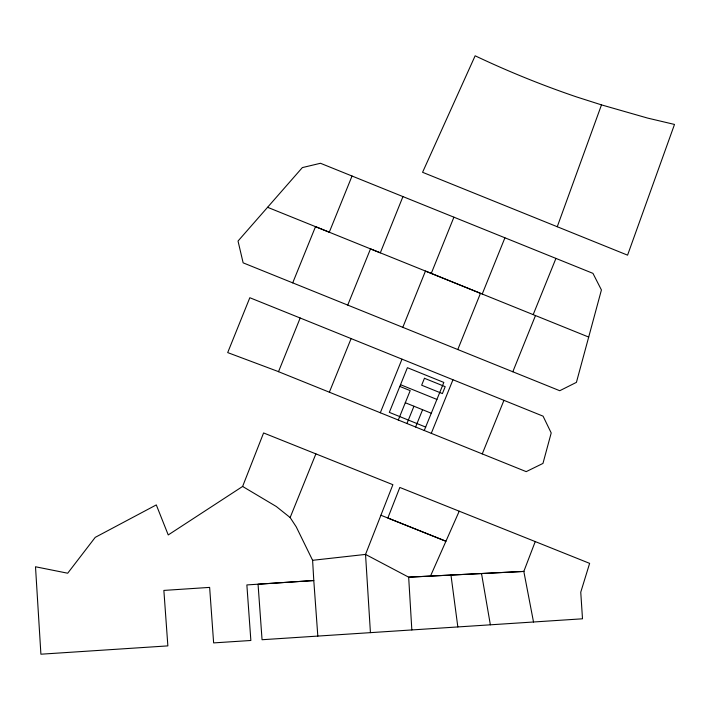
<?xml version="1.0" encoding="UTF-8"?>
<svg xmlns="http://www.w3.org/2000/svg" width="710" height="710" viewBox="0 0 710 710"><rect width="100%" height="100%" fill="white"/><g stroke="black" fill="none" stroke-linecap="round" stroke-linejoin="round"><path stroke-width="1.06" d="M588.697 337.072L576.422 382.362L559.746 390.722L243.139 262.842L238.027 241.054L302.345 167.595L320.476 163.273L592.948 273.359L601.423 289.955L588.697 337.072L425.45 271.078L402.81 327.337M557.252 226.73L601.494 104.885L647.644 118.091L674.5 124.436L627.569 255.156L422.574 172.299L475.141 55.797A953.503 953.503 0 0 0 576.609 96.942L601.494 104.885M459.21 511.218L445.933 541.242L387.846 518.007L399.819 487.45L535.242 541.579L523.82 571.426L533.521 622.013M242.616 486.448L263.587 432.949L392.887 484.69L365.535 554.412L370.425 632.645L262.052 639.728L258.058 584.223L313.793 580.531L312.604 560.305L296.23 526.847L290.142 517.554L276.305 506.514L242.616 486.448L168.234 534.941L156.298 504.908L95.229 537.364L67.698 573.218L35.5 566.766L40.905 654.203L167.862 645.887L163.868 590.418L209.636 587.392L213.63 642.905L250.861 640.482L246.867 584.933L313.793 580.531L317.823 636.116M402.952 196.581L380.311 252.84L315.515 226.65L292.715 282.873M457.79 349.533L480.475 293.319L431.272 273.394L453.912 217.18M278.506 371.694L300.179 318.009L543.07 416.158L551.208 432.949L542.964 463.426L526.208 471.635L276.864 371.019L227.697 352.595L249.822 297.721L300.179 318.009M290.142 517.554L315.888 453.876M380.311 412.767L401.984 359.198M398.301 420.018L410.194 390.633L399.819 386.435M406.945 423.515L413.948 406.226M415.59 427.021L422.592 409.723M424.243 430.517L443.83 382.433L407.398 367.691L389.328 412.368L425.752 427.109M482.232 294.029L504.908 237.841M431.272 433.357L452.945 379.788M533.192 314.619L555.948 258.396M512.815 371.765L535.464 315.586M482.267 453.876L503.94 400.342M352.036 176.027L329.28 232.214L267.572 207.293M347.74 305.069L370.505 248.882L431.272 273.394M329.351 392.213L351.104 338.608M430.491 576.085L445.933 541.242L380.906 515.247M312.604 560.305L365.535 554.412L408.667 577.168L523.82 571.426L408.667 577.168L411.836 629.956M370.425 632.645L582.502 618.8L580.753 592.202L589.628 563.367L535.242 541.579M400.52 384.705L436.943 399.437M405.295 402.73L431.236 413.22M481.522 573.556L490.361 624.809M450.965 575.082L457.835 626.939M424.447 378.279L421.651 385.202L442.401 393.597L445.197 386.675L424.447 378.279"/></g></svg>
